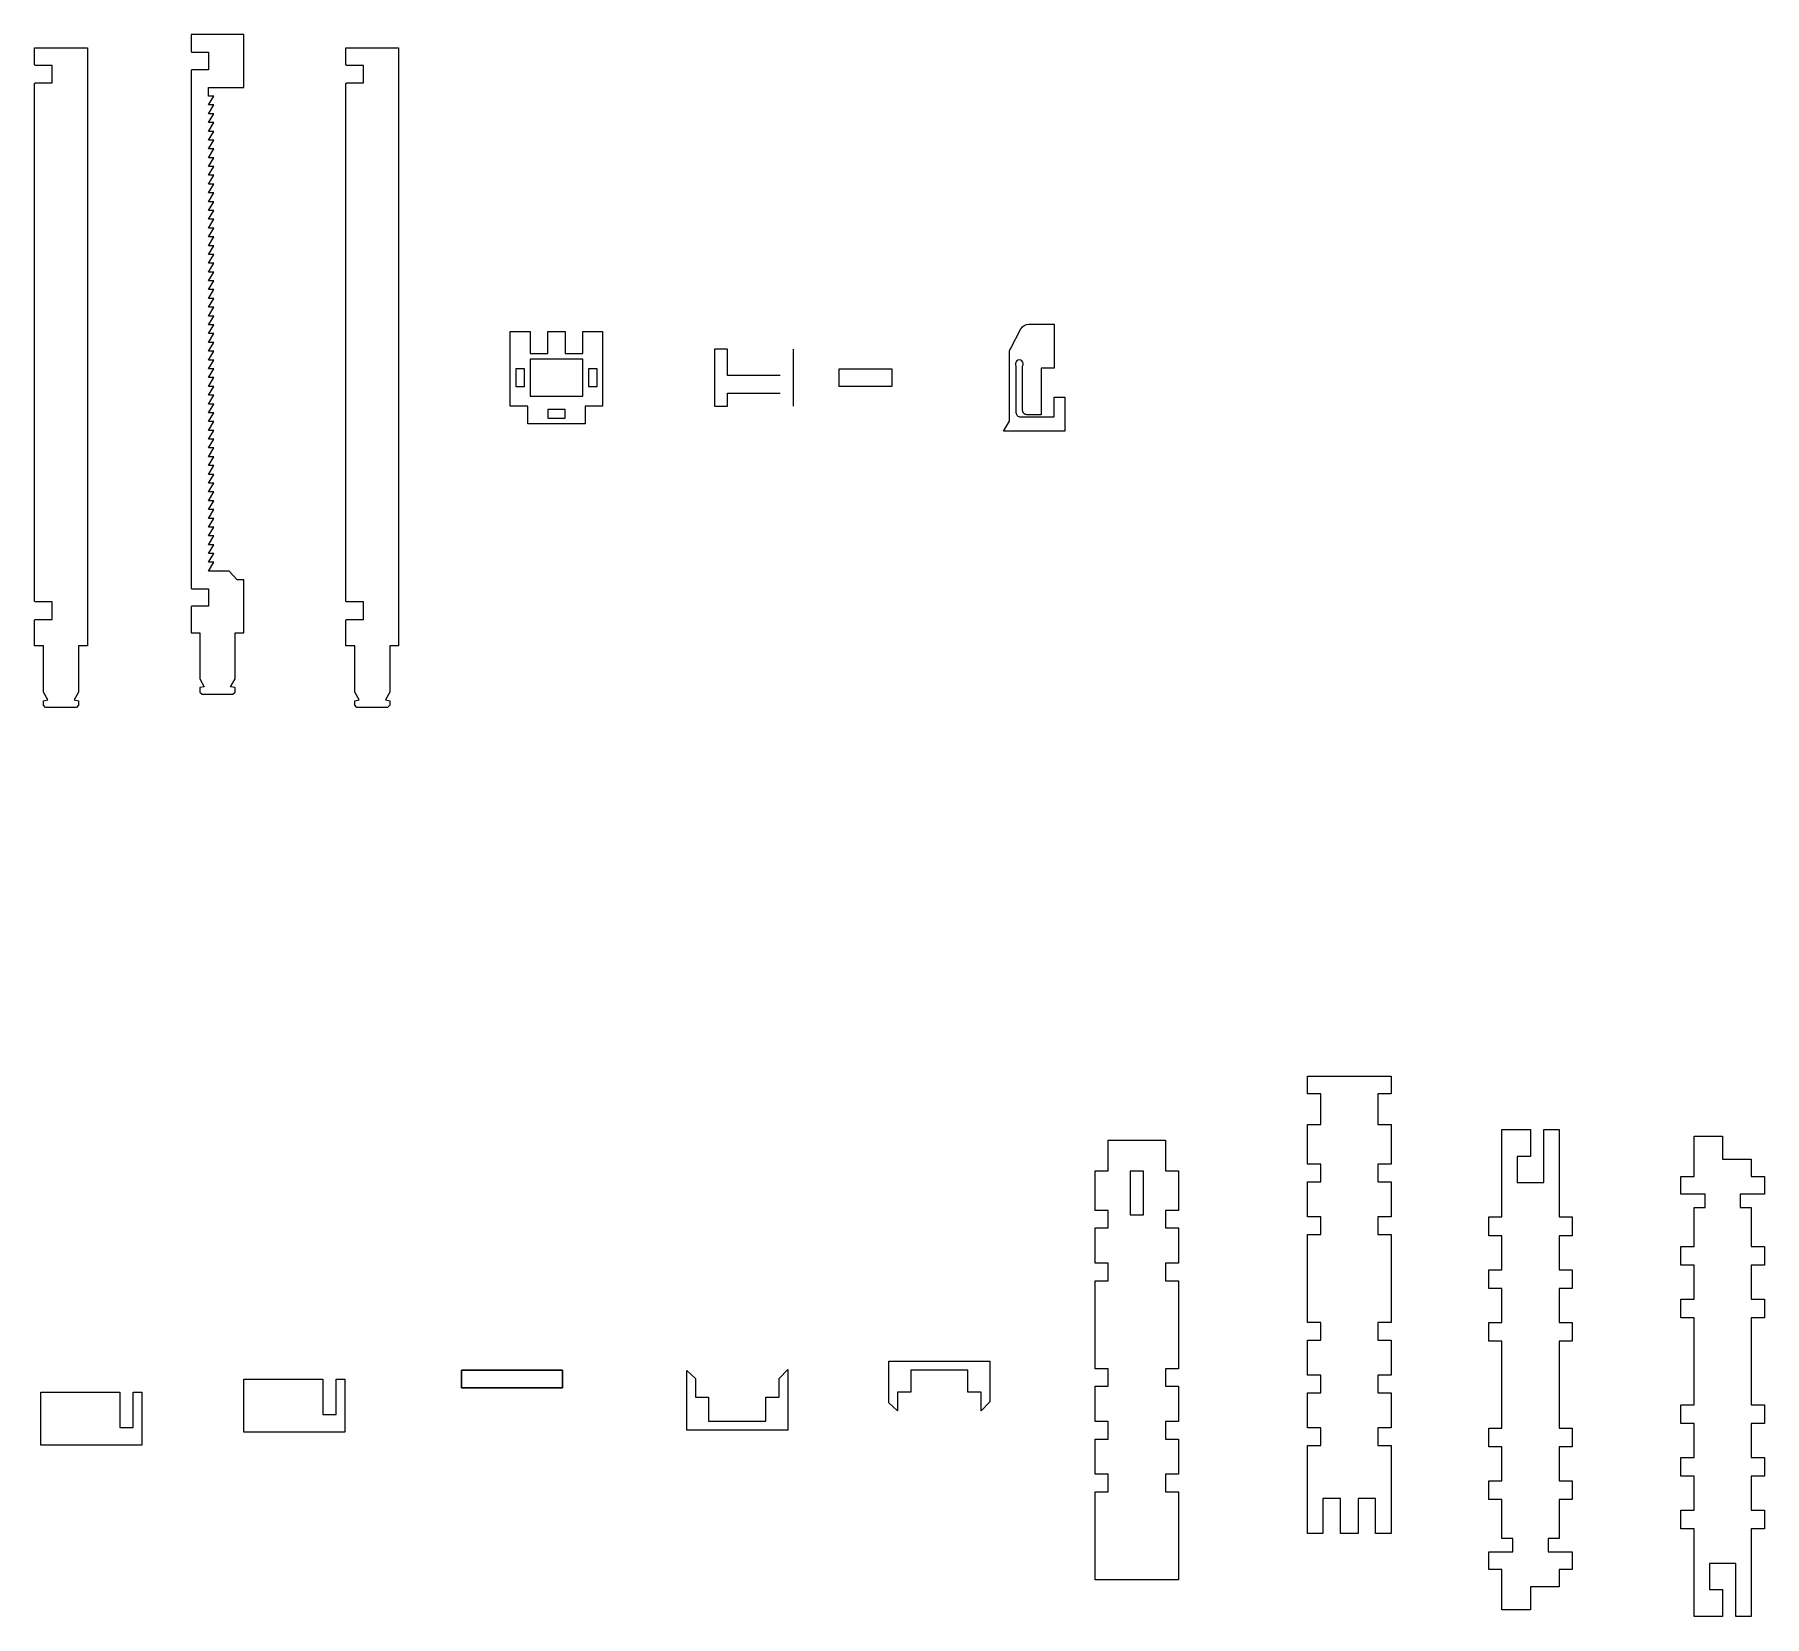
# Model space of a CAD drawing. Header units: millimetres. Extents: x 26 to 419, y -170 to 190.
import ezdxf

# ---------------------------------------------------------------- set-up
doc = ezdxf.new("R2010")
doc.units = ezdxf.units.MM
doc.layers.get('0').update_dxf_attribs({"linetype": 'CONTINUOUS'})

msp = doc.modelspace()

# ---------------------------------------------------------------- linework, layer by layer
for p, q in [((73.14, 189.67), (61.14, 189.67)), ((61.14, 189.67), (61.14, 185.87)), ((73.14, 177.67), (73.14, 189.67)), ((61.34, 185.67), (65.14, 185.67)), ((65.14, 185.67), (65.14, 181.67)), ((61.14, 181.47), (61.14, 63.87)), ((65.14, 181.67), (61.34, 181.67)), ((65.14, 175.67), (65.14, 177.67)), ((65.14, 177.67), (73.14, 177.67)), ((65.14, 173.67), (66.29, 175.67)), ((66.29, 175.67), (65.14, 175.67)), ((65.14, 171.67), (66.29, 173.67)), ((66.29, 173.67), (65.14, 173.67)), ((65.14, 169.67), (66.29, 171.67)), ((66.29, 171.67), (65.14, 171.67)), ((65.14, 167.67), (66.29, 169.67)), ((66.29, 169.67), (65.14, 169.67)), ((65.14, 165.67), (66.29, 167.67)), ((66.29, 167.67), (65.14, 167.67)), ((65.14, 163.67), (66.29, 165.67)), ((66.29, 165.67), (65.14, 165.67)), ((65.14, 161.67), (66.29, 163.67)), ((66.29, 163.67), (65.14, 163.67)), ((65.14, 159.67), (66.29, 161.67)), ((66.29, 161.67), (65.14, 161.67)), ((65.14, 157.67), (66.29, 159.67)), ((66.29, 159.67), (65.14, 159.67)), ((65.14, 155.67), (66.29, 157.67)), ((66.29, 157.67), (65.14, 157.67)), ((65.14, 153.67), (66.29, 155.67)), ((66.29, 155.67), (65.14, 155.67)), ((65.14, 151.67), (66.29, 153.67)), ((66.29, 153.67), (65.14, 153.67)), ((65.14, 149.67), (66.29, 151.67)), ((66.29, 151.67), (65.14, 151.67)), ((65.14, 147.67), (66.29, 149.67)), ((66.29, 149.67), (65.14, 149.67)), ((65.14, 145.67), (66.29, 147.67)), ((66.29, 147.67), (65.14, 147.67)), ((65.14, 143.67), (66.29, 145.67)), ((66.29, 145.67), (65.14, 145.67)), ((65.14, 141.67), (66.29, 143.67)), ((66.29, 143.67), (65.14, 143.67)), ((65.14, 139.67), (66.29, 141.67)), ((66.29, 141.67), (65.14, 141.67)), ((65.14, 137.67), (66.29, 139.67)), ((66.29, 139.67), (65.14, 139.67)), ((65.14, 135.67), (66.29, 137.67)), ((66.29, 137.67), (65.14, 137.67)), ((65.14, 133.67), (66.29, 135.67)), ((66.29, 135.67), (65.14, 135.67)), ((65.14, 131.67), (66.29, 133.67)), ((66.29, 133.67), (65.14, 133.67)), ((65.14, 129.67), (66.29, 131.67)), ((66.29, 131.67), (65.14, 131.67)), ((65.14, 127.67), (66.29, 129.67)), ((66.29, 129.67), (65.14, 129.67)), ((65.14, 125.67), (66.29, 127.67)), ((66.29, 127.67), (65.14, 127.67)), ((65.14, 123.67), (66.29, 125.67)), ((66.29, 125.67), (65.14, 125.67)), ((65.14, 121.67), (66.29, 123.67)), ((66.29, 123.67), (65.14, 123.67)), ((65.14, 119.67), (66.29, 121.67)), ((66.29, 121.67), (65.14, 121.67)), ((65.14, 117.67), (66.29, 119.67)), ((66.29, 119.67), (65.14, 119.67)), ((183.15, 118.17), (180.15, 118.17)), ((180.15, 118.17), (180.15, 105.17)), ((183.15, 112.17), (183.15, 118.17)), ((198.15, 105.17), (198.15, 118.17)), ((65.14, 115.67), (66.29, 117.67)), ((66.29, 117.67), (65.14, 117.67)), ((65.14, 113.67), (66.29, 115.67)), ((66.29, 115.67), (65.14, 115.67)), ((65.14, 111.67), (66.29, 113.67)), ((66.29, 113.67), (65.14, 113.67)), ((65.14, 109.67), (66.29, 111.67)), ((66.29, 111.67), (65.14, 111.67)), ((195.15, 112.17), (183.15, 112.17)), ((65.14, 107.67), (66.29, 109.67)), ((66.29, 109.67), (65.14, 109.67)), ((65.14, 105.67), (66.29, 107.67)), ((66.29, 107.67), (65.14, 107.67)), ((183.15, 105.17), (183.15, 108.17)), ((183.15, 108.17), (195.15, 108.17)), ((65.14, 103.67), (66.29, 105.67)), ((66.29, 105.67), (65.14, 105.67)), ((65.14, 101.67), (66.29, 103.67)), ((66.29, 103.67), (65.14, 103.67)), ((180.15, 105.17), (183.15, 105.17)), ((65.14, 99.67), (66.29, 101.67)), ((66.29, 101.67), (65.14, 101.67)), ((65.14, 97.67), (66.29, 99.67)), ((66.29, 99.67), (65.14, 99.67)), ((65.14, 95.67), (66.29, 97.67)), ((66.29, 97.67), (65.14, 97.67)), ((65.14, 93.67), (66.29, 95.67)), ((66.29, 95.67), (65.14, 95.67)), ((65.14, 91.67), (66.29, 93.67)), ((66.29, 93.67), (65.14, 93.67)), ((65.14, 89.67), (66.29, 91.67)), ((66.29, 91.67), (65.14, 91.67)), ((65.14, 87.67), (66.29, 89.67)), ((66.29, 89.67), (65.14, 89.67)), ((65.14, 85.67), (66.29, 87.67)), ((66.29, 87.67), (65.14, 87.67)), ((65.14, 83.67), (66.29, 85.67)), ((66.29, 85.67), (65.14, 85.67)), ((65.14, 81.67), (66.29, 83.67)), ((66.29, 83.67), (65.14, 83.67)), ((65.14, 79.67), (66.29, 81.67)), ((66.29, 81.67), (65.14, 81.67)), ((65.14, 77.67), (66.29, 79.67)), ((66.29, 79.67), (65.14, 79.67)), ((65.14, 75.67), (66.29, 77.67)), ((66.29, 77.67), (65.14, 77.67)), ((65.14, 73.67), (66.29, 75.67)), ((66.29, 75.67), (65.14, 75.67)), ((65.14, 71.67), (66.29, 73.67)), ((66.29, 73.67), (65.14, 73.67)), ((65.14, 69.67), (66.29, 71.67)), ((66.29, 71.67), (65.14, 71.67)), ((65.14, 67.67), (66.29, 69.67)), ((66.29, 69.67), (65.14, 69.67)), ((67.64, 67.67), (65.14, 67.67)), ((68.14, 67.67), (67.64, 67.67)), ((69.84, 67.67), (68.14, 67.67)), ((71.64, 65.67), (69.84, 67.67)), ((61.34, 63.67), (65.14, 63.67)), ((65.14, 63.67), (65.14, 59.67)), ((73.14, 65.67), (71.64, 65.67)), ((73.14, 53.67), (73.14, 65.67)), ((61.14, 59.47), (61.14, 53.67)), ((65.14, 59.67), (61.34, 59.67)), ((61.14, 53.67), (63.14, 53.67)), ((63.14, 53.67), (63.14, 43.17)), ((71.14, 53.67), (73.14, 53.67)), ((71.14, 43.17), (71.14, 53.67)), ((63.14, 43.17), (64.14, 41.37)), ((64.14, 41.37), (63.14, 41.17)), ((63.14, 41.17), (63.14, 40.17)), ((63.14, 40.17), (63.64, 39.67)), ((63.64, 39.67), (70.64, 39.67)), ((70.14, 41.37), (71.14, 43.17)), ((71.14, 41.17), (70.14, 41.37)), ((70.64, 39.67), (71.14, 40.17)), ((71.14, 40.17), (71.14, 41.17)), ((145.63, -114.06), (122.63, -114.06))]:
    msp.add_line(p, q)
for points in [[(25.75, 182.67, -0.414214), (25.55, 182.87), (25.55, 186.67), (37.55, 186.67), (37.55, 50.67), (35.55, 50.67), (35.55, 40.17), (34.55, 38.37), (35.55, 38.17), (35.55, 37.17), (35.05, 36.67), (28.05, 36.67), (27.55, 37.17), (27.55, 38.17), (28.55, 38.37), (27.55, 40.17), (27.55, 50.67), (25.55, 50.67), (25.55, 56.47, -0.414214), (25.75, 56.67), (29.55, 56.67), (29.55, 60.67), (25.75, 60.67, -0.414214), (25.55, 60.87), (25.55, 178.47, -0.414214), (25.75, 178.67), (29.55, 178.67), (29.55, 182.67)], [(96.55, 182.67, -0.414214), (96.35, 182.87), (96.35, 186.67), (108.35, 186.67), (108.35, 50.67), (106.35, 50.67), (106.35, 40.17), (105.35, 38.37), (106.35, 38.17), (106.35, 37.17), (105.85, 36.67), (98.85, 36.67), (98.35, 37.17), (98.35, 38.17), (99.35, 38.37), (98.35, 40.17), (98.35, 50.67), (96.35, 50.67), (96.35, 56.47, -0.414214), (96.55, 56.67), (100.35, 56.67), (100.35, 60.67), (96.55, 60.67, -0.414214), (96.35, 60.87), (96.35, 178.47, -0.414214), (96.55, 178.67), (100.35, 178.67), (100.35, 182.67)], [(251.26, 103.23, -0.414214), (250.26, 104.23), (250.26, 114.3, 1.863325), (248.76, 114.3), (248.76, 103.73, 0.414214), (249.76, 102.73), (257.45, 102.73), (257.45, 107.23), (259.85, 107.23), (259.85, 99.53), (245.95, 99.53), (247.26, 101.79), (247.26, 117.3, -0.122951), (247.49, 118.24), (249.89, 122.74, -0.277148), (251.65, 123.8), (257.45, 123.8), (257.45, 113.8), (254.45, 113.8), (254.45, 103.23)]]:
    msp.add_lwpolyline(points, format="xyb", close=True)
for points in [[(137.75, 105.17), (133.75, 105.17), (133.75, 122.17), (138.25, 122.17), (138.25, 117.17), (142.25, 117.17), (142.25, 122.17), (146.25, 122.17), (146.25, 117.17), (150.25, 117.17), (150.25, 122.17), (154.75, 122.17), (154.75, 105.17), (150.75, 105.17), (150.75, 101.17), (137.75, 101.17)], [(150.25, 107.47), (150.25, 115.87), (138.25, 115.87), (138.25, 107.47)], [(137, 109.67), (137, 113.67), (135, 113.67), (135, 109.67)], [(153.5, 113.67), (151.5, 113.67), (151.5, 109.67), (153.5, 109.67)], [(220.55, 113.67), (220.55, 109.67), (208.55, 109.67), (208.55, 113.67)], [(146.25, 104.42), (142.25, 104.42), (142.25, 102.42), (146.25, 102.42)], [(326.56, -143.17), (326.56, -151.17), (322.56, -151.17), (322.56, -143.17), (318.56, -143.17), (318.56, -151.17), (315.06, -151.17), (315.06, -131.17), (318.06, -131.17), (318.06, -127.17), (315.06, -127.17), (315.06, -119.17), (318.06, -119.17), (318.06, -115.17), (315.06, -115.17), (315.06, -107.17), (318.06, -107.17), (318.06, -103.17), (315.06, -103.17), (315.06, -83.17), (318.06, -83.17), (318.06, -79.17), (315.06, -79.17), (315.06, -71.17), (318.06, -71.17), (318.06, -67.17), (315.06, -67.17), (315.06, -58.17), (318.06, -58.17), (318.06, -51.17), (315.06, -51.17), (315.06, -47.17), (334.06, -47.17), (334.06, -51.17), (331.06, -51.17), (331.06, -58.17), (334.06, -58.17), (334.06, -67.17), (331.06, -67.17), (331.06, -71.17), (334.06, -71.17), (334.06, -79.17), (331.06, -79.17), (331.06, -83.17), (334.06, -83.17), (334.06, -103.17), (331.06, -103.17), (331.06, -107.17), (334.06, -107.17), (334.06, -115.17), (331.06, -115.17), (331.06, -119.17), (334.06, -119.17), (334.06, -127.17), (331.06, -127.17), (331.06, -131.17), (334.06, -131.17), (334.06, -151.17), (330.56, -151.17), (330.56, -143.17)], [(269.74, -61.69), (282.74, -61.69), (282.74, -68.69), (285.74, -68.69), (285.74, -77.69), (282.74, -77.69), (282.74, -81.69), (285.74, -81.69), (285.74, -89.69), (282.74, -89.69), (282.74, -93.69), (285.74, -93.69), (285.74, -113.69), (282.74, -113.69), (282.74, -117.69), (285.74, -117.69), (285.74, -125.69), (282.74, -125.69), (282.74, -129.69), (285.74, -129.69), (285.74, -137.69), (282.74, -137.69), (282.74, -141.69), (285.74, -141.69), (285.74, -161.69), (266.74, -161.69), (266.74, -141.69), (269.74, -141.69), (269.74, -137.69), (266.74, -137.69), (266.74, -129.69), (269.74, -129.69), (269.74, -125.69), (266.74, -125.69), (266.74, -117.69), (269.74, -117.69), (269.74, -113.69), (266.74, -113.69), (266.74, -93.69), (269.74, -93.69), (269.74, -89.69), (266.74, -89.69), (266.74, -81.69), (269.74, -81.69), (269.74, -77.69), (266.74, -77.69), (266.74, -68.69), (269.74, -68.69)], [(365.78, -59.32), (365.78, -65.44), (362.78, -65.44), (362.78, -71.32), (368.78, -71.32), (368.78, -59.32), (372.28, -59.32), (372.28, -79.19), (375.28, -79.19), (375.28, -83.44), (372.28, -83.44), (372.28, -91.19), (375.28, -91.19), (375.28, -95.44), (372.28, -95.44), (372.28, -103.19), (375.28, -103.19), (375.28, -107.44), (372.28, -107.44), (372.28, -127.19), (375.28, -127.19), (375.28, -131.44), (372.28, -131.44), (372.28, -139.19), (375.28, -139.19), (375.28, -143.44), (372.28, -143.44), (372.28, -152.32), (369.78, -152.32), (369.78, -155.32), (375.28, -155.32), (375.28, -159.32), (372.28, -159.32), (372.28, -163.32), (365.78, -163.32), (365.78, -168.52), (359.28, -168.52), (359.28, -159.32), (356.28, -159.32), (356.28, -155.32), (361.78, -155.32), (361.78, -152.32), (359.28, -152.32), (359.28, -143.44), (356.28, -143.44), (356.28, -139.19), (359.28, -139.19), (359.28, -131.44), (356.28, -131.44), (356.28, -127.19), (359.28, -127.19), (359.28, -107.44), (356.28, -107.44), (356.28, -103.19), (359.28, -103.19), (359.28, -95.44), (356.28, -95.44), (356.28, -91.19), (359.28, -91.19), (359.28, -83.44), (356.28, -83.44), (356.28, -79.19), (359.28, -79.19), (359.28, -59.32)], [(409.48, -163.89), (409.48, -170.01), (402.98, -170.01), (402.98, -150.14), (399.98, -150.14), (399.98, -145.89), (402.98, -145.89), (402.98, -138.14), (399.98, -138.14), (399.98, -133.89), (402.98, -133.89), (402.98, -126.14), (399.98, -126.14), (399.98, -121.89), (402.98, -121.89), (402.98, -102.14), (399.98, -102.14), (399.98, -97.89), (402.98, -97.89), (402.98, -90.14), (399.98, -90.14), (399.98, -85.89), (402.98, -85.89), (402.98, -77.01), (405.48, -77.01), (405.48, -74.01), (399.98, -74.01), (399.98, -70.01), (402.98, -70.01), (402.98, -60.81), (409.48, -60.81), (409.48, -66.01), (415.98, -66.01), (415.98, -70.01), (418.98, -70.01), (418.98, -74.01), (413.48, -74.01), (413.48, -77.01), (415.98, -77.01), (415.98, -85.89), (418.98, -85.89), (418.98, -90.14), (415.98, -90.14), (415.98, -97.89), (418.98, -97.89), (418.98, -102.14), (415.98, -102.14), (415.98, -121.89), (418.98, -121.89), (418.98, -126.14), (415.98, -126.14), (415.98, -133.89), (418.98, -133.89), (418.98, -138.14), (415.98, -138.14), (415.98, -145.89), (418.98, -145.89), (418.98, -150.14), (415.98, -150.14), (415.98, -170.01), (412.48, -170.01), (412.48, -158.01), (406.48, -158.01), (406.48, -163.89)], [(277.74, -78.69), (277.74, -68.81), (274.74, -68.81), (274.74, -78.69)], [(145.63, -118.06), (122.63, -118.06), (122.63, -114.06), (145.63, -114.06)], [(122.63, -118.06), (145.63, -118.06), (145.63, -114.06), (122.63, -114.06)], [(191.86, -125.63), (191.86, -120.13), (194.86, -120.13), (194.86, -115.9), (196.86, -113.9), (196.86, -127.63), (173.86, -127.63), (173.86, -114.1), (175.86, -115.9), (175.86, -120.13), (178.86, -120.13), (178.86, -125.63)], [(237.82, -119.03), (237.82, -114), (224.82, -114), (224.82, -119.03), (221.82, -119.03), (221.82, -123.26), (219.82, -121.47), (219.82, -112), (242.82, -112), (242.82, -121.26), (240.82, -123.26), (240.82, -119.03)], [(94.14, -124.09), (94.14, -116.09), (96.14, -116.09), (96.14, -128.09), (73.14, -128.09), (73.14, -116.09), (91.14, -116.09), (91.14, -124.09)], [(47.97, -127.06), (47.97, -119.06), (49.97, -119.06), (49.97, -131.06), (26.97, -131.06), (26.97, -119.06), (44.97, -119.06), (44.97, -127.06)]]:
    msp.add_lwpolyline(points, close=True)
for centre, start, end in [((61.34, 185.87), 180, 270), ((61.34, 181.47), 90, 180), ((61.34, 63.87), 180, 270), ((61.34, 59.47), 90, 180)]:
    msp.add_arc(centre, 0.2, start, end)

doc.saveas('drawing.dxf')
